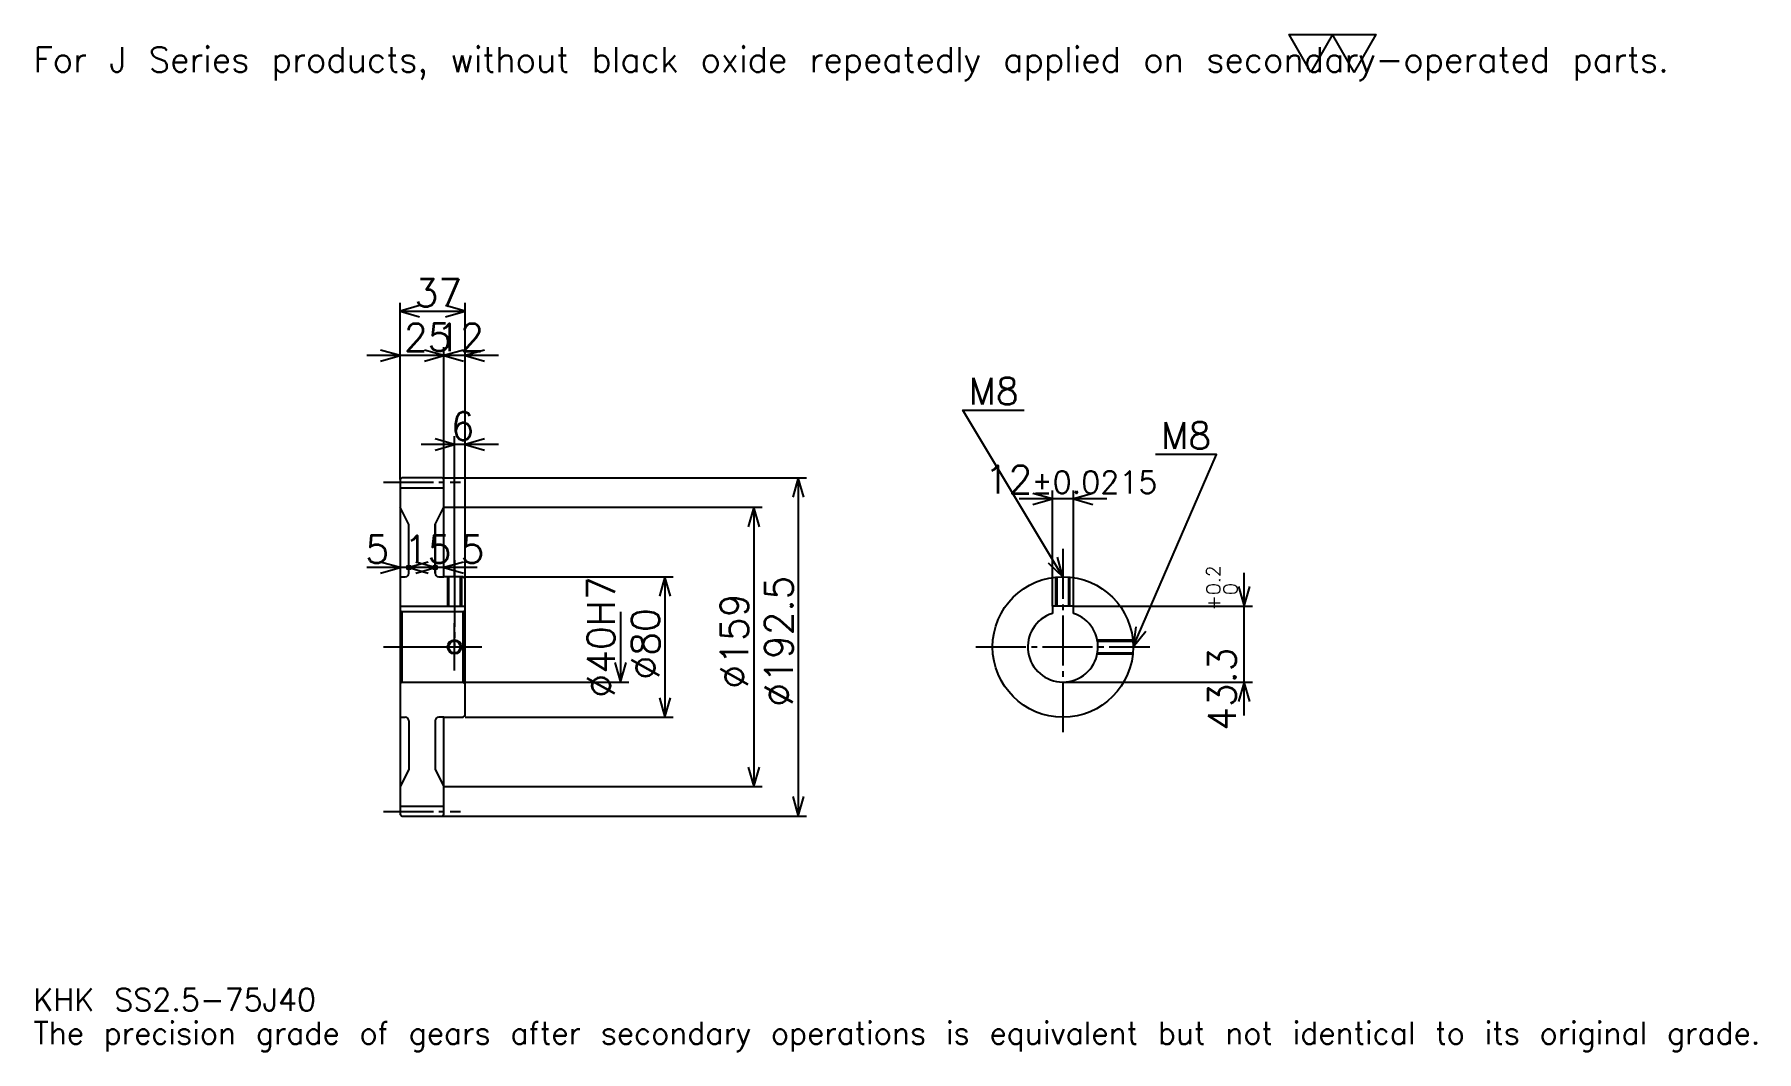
# Model space of a CAD drawing. Extents: x 32 to 1013, y 12 to 591.
import ezdxf

# ---------------------------------------------------------------- set-up
doc = ezdxf.new("R2010")
doc.units = 0
doc.linetypes.add('DASHDOT', pattern=[37.945945, 28.459459, -3.162162, 3.162162, -3.162162])
doc.layers.get('0').update_dxf_attribs({"linetype": 'CONTINUOUS'})
doc.layers.add('DASHDOT', color=6, linetype='DASHDOT')
doc.styles.add('KANJI', font='TXT', dxfattribs={"bigfont": 'BIGFONT'})

msp = doc.modelspace()

# ---------------------------------------------------------------- linework, layer by layer
at = {"color": 5}
for p, q in [((240.324326, 338.155396), (240.324326, 437.763519)), ((240.324326, 433.020264), (277.324341, 433.020264)), ((277.324341, 338.155396), (277.324341, 437.763519)), ((265.324341, 338.155396), (265.324341, 412.466217)), ((284.297302, 407.722961), (221.351349, 407.722961)), ((296.297302, 407.722961), (246.351349, 407.722961)), ((296.297302, 357.128387), (252.351349, 357.128387)), ((271.324341, 338.155396), (271.324341, 361.871643)), ((240.324326, 337.155396), (240.324326, 338.155396)), ((264.324341, 338.155396), (277.324341, 338.155396)), ((265.324341, 337.155396), (265.324341, 338.155396)), ((271.324341, 281.905396), (271.324341, 338.155396)), ((271.324341, 281.905396), (271.324341, 338.155396)), ((277.324341, 338.155396), (471.797302, 338.155396)), ((277.324341, 280.905396), (277.324341, 338.155396)), ((467.054077, 338.155396), (467.054077, 145.655411)), ((642.702698, 326.17569), (592.756775, 326.17569)), ((611.729736, 265.205414), (611.729736, 330.918915)), ((623.729736, 265.205414), (623.729736, 330.918915)), ((265.324341, 321.405396), (277.324341, 321.405396)), ((277.324341, 321.405396), (446.5, 321.405396)), ((441.756775, 321.405396), (441.756775, 162.405411)), ((264.297302, 287.067566), (221.351349, 287.067566)), ((279.297302, 287.067566), (226.351349, 287.067566)), ((284.297302, 287.067566), (241.351349, 287.067566)), ((277.324341, 281.905396), (395.905396, 281.905396)), ((391.16217, 281.905396), (391.16217, 201.905411)), ((720.972961, 202.932434), (720.972961, 284.178375)), ((623.729736, 265.205414), (725.716187, 265.205414)), ((365.864868, 261.905396), (365.864868, 221.905411)), ((277.324341, 221.905411), (370.608093, 221.905411)), ((617.729736, 221.905411), (725.716187, 221.905411)), ((277.324341, 201.905411), (395.905396, 201.905411)), ((265.324341, 162.405411), (277.324341, 162.405411)), ((277.324341, 162.405411), (446.5, 162.405411)), ((264.324341, 145.655411), (277.324341, 145.655411)), ((277.324341, 145.655411), (471.797302, 145.655411))]:
    msp.add_line(p, q, dxfattribs=at)
at = {"color": 4}
for p, q in [((240.324326, 332.530396), (265.324341, 332.530396)), ((260.324341, 311.592346), (260.324341, 283.905396)), ((240.324326, 281.905396), (243.324326, 281.905396)), ((262.324341, 281.905396), (265.324341, 281.905396)), ((240.324326, 265.205414), (277.324341, 265.205414)), ((277.324341, 262.905396), (276.324341, 261.905396)), ((240.324326, 220.905411), (241.324326, 221.905411)), ((277.324341, 220.905411), (276.324341, 221.905411)), ((240.324326, 201.905411), (243.324326, 201.905411)), ((260.324341, 199.905411), (260.324341, 172.21846)), ((265.324341, 201.905411), (262.324341, 201.905411)), ((240.324326, 151.280411), (265.324341, 151.280411))]:
    msp.add_line(p, q, dxfattribs=at)
at = {"color": 7}
msp.add_lwpolyline([(758.918945, 569.189209), (746.586487, 590.56543), (795.91626, 590.56543), (783.583801, 569.189209), (771.251404, 590.56543), (758.918945, 569.189209)], dxfattribs=at)
at = {"color": 5}
for points in [[(251.391891, 436.182434), (240.324326, 433.020264), (251.391891, 429.858124)], [(266.256744, 429.858124), (277.324341, 433.020264), (266.256744, 436.182434)], [(229.25676, 404.560822), (240.324326, 407.722961), (229.25676, 410.885132)], [(254.25676, 404.560822), (265.324341, 407.722961), (254.25676, 410.885132)], [(276.391907, 410.885132), (265.324341, 407.722961), (276.391907, 404.560822)], [(288.391907, 410.885132), (277.324341, 407.722961), (288.391907, 404.560822)], [(617.729736, 281.905396), (560.810791, 376.770264), (595.594604, 376.770264)], [(260.256744, 353.966217), (271.324341, 357.128387), (260.256744, 360.290558)], [(288.391907, 360.290558), (277.324341, 357.128387), (288.391907, 353.966217)], [(657.729736, 241.905411), (705.16217, 351.472961), (670.378357, 351.472961)], [(470.216217, 327.08783), (467.054077, 338.155396), (463.891907, 327.08783)], [(600.66217, 323.013519), (611.729736, 326.17569), (600.66217, 329.33783)], [(634.797302, 329.33783), (623.729736, 326.17569), (634.797302, 323.013519)], [(444.918915, 310.33783), (441.756775, 321.405396), (438.594604, 310.33783)], [(229.25676, 283.905396), (240.324326, 287.067566), (229.25676, 290.229736)], [(245.324326, 287.067566), (244.375671, 288.016235), (246.27298, 288.016235), (246.27298, 286.118927), (244.375671, 286.118927), (244.375671, 288.016235), (245.324326, 287.067566), (246.27298, 286.118927), (246.27298, 288.016235), (245.324326, 287.067566)], [(256.391907, 290.229736), (245.324326, 287.067566), (256.391907, 283.905396)], [(249.25676, 283.905396), (260.324341, 287.067566), (249.25676, 290.229736)], [(260.324341, 287.067566), (259.375671, 288.016235), (261.27298, 288.016235), (261.27298, 286.118927), (259.375671, 286.118927), (259.375671, 288.016235), (260.324341, 287.067566), (261.27298, 286.118927), (261.27298, 288.016235), (260.324341, 287.067566)], [(276.391907, 290.229736), (265.324341, 287.067566), (276.391907, 283.905396)], [(609.323975, 289.76886), (617.729736, 281.905396), (614.747009, 293.022705)], [(394.32431, 270.83783), (391.16217, 281.905396), (388, 270.83783)], [(717.810791, 276.27298), (720.972961, 265.205414), (724.135132, 276.27298)], [(659.22467, 253.318359), (657.729736, 241.905411), (665.028503, 250.805847)], [(362.702698, 232.972977), (365.864868, 221.905411), (369.027039, 232.972977)], [(724.135132, 210.837845), (720.972961, 221.905411), (717.810791, 210.837845)], [(388, 212.972977), (391.16217, 201.905411), (394.32431, 212.972977)], [(438.594604, 173.472977), (441.756775, 162.405411), (444.918915, 173.472977)], [(463.891907, 156.722977), (467.054077, 145.655411), (470.216217, 156.722977)]]:
    msp.add_lwpolyline(points, dxfattribs=at)
at = {"color": 4}
for points in [[(265.324341, 337.155396), (264.324341, 338.155396), (241.324326, 338.155396), (240.324326, 337.155396), (240.324326, 220.905411)], [(240.324326, 220.905411), (240.324326, 146.655411), (241.324326, 145.655411), (264.324341, 145.655411), (265.324341, 146.655411), (265.324341, 201.905411), (276.324341, 201.905411), (277.324341, 202.905411), (277.324341, 280.905396), (276.324341, 281.905396), (265.324341, 281.905396), (265.324341, 337.155396)], [(245.324326, 283.905396), (245.324326, 311.592346), (240.324326, 321.405396)], [(260.324341, 283.905396), (260.324341, 311.592346), (265.324341, 321.405396)], [(267.324341, 281.905396), (267.324341, 265.205414)], [(267.999329, 281.905396), (267.999329, 265.205414)], [(274.649323, 281.905396), (274.649323, 265.205414)], [(275.324341, 281.905396), (275.324341, 265.205414)], [(613.729736, 265.205414), (613.729736, 281.704895)], [(614.404724, 265.205414), (614.404724, 281.766968)], [(621.054749, 265.205414), (621.054749, 281.766968)], [(621.729736, 265.205414), (621.729736, 281.704895)], [(623.729736, 260.984192), (623.729736, 265.205414), (611.729736, 265.205414), (611.729736, 260.984192)], [(240.324326, 262.905396), (241.324326, 261.905396), (241.324326, 221.905411), (276.324341, 221.905411), (276.324341, 261.905396), (241.324326, 261.905396)], [(637.325623, 245.905411), (657.529236, 245.905411)], [(637.451416, 245.230408), (657.591309, 245.230408)], [(637.325623, 237.905411), (657.529236, 237.905411)], [(637.451416, 238.580414), (657.591309, 238.580414)], [(245.324326, 199.905411), (245.324326, 172.21846), (240.324326, 162.405411)], [(260.324341, 199.905411), (260.324341, 172.21846), (265.324341, 162.405411)]]:
    msp.add_lwpolyline(points, dxfattribs=at)
for centre, radius in [((617.729736, 241.905411), 40), ((271.324341, 241.905411), 3.325)]:
    msp.add_circle(centre, radius, dxfattribs=at)
at = {"color": 7}
msp.add_circle((271.324341, 241.905411), 4, dxfattribs=at)
at = {"color": 4}
for centre, radius, start, end in [((243.324326, 283.905396), 2, 270, 0), ((262.324341, 283.905396), 2, 180, 270), ((617.729736, 241.905411), 20, 107.457602748, 72.542397252), ((243.324326, 199.905411), 2, 0, 90), ((262.324341, 199.905411), 2, 90, 180)]:
    msp.add_arc(centre, radius, start, end, dxfattribs=at)
at = {"layer": 'DASHDOT', "color": 7}
for p, q in [((230.837845, 335.655396), (274.810822, 335.655396)), ((617.729736, 297.716217), (617.729736, 192.418915)), ((271.324341, 281.905396), (271.324341, 241.905411)), ((230.837845, 241.905411), (286.810822, 241.905411)), ((568.243225, 241.905411), (667.216248, 241.905411)), ((230.837845, 148.155411), (274.810822, 148.155411))]:
    msp.add_line(p, q, dxfattribs=at)
for points in [[(271.324341, 291.391907), (271.324341, 255.718918)], [(271.324341, 228.41893), (271.324341, 255.391891)], [(257.83783, 241.905411), (284.810822, 241.905411)]]:
    msp.add_lwpolyline(points, dxfattribs=at)

# ---------------------------------------------------------------- texts
at = {"color": 7, "style": 'KANJI'}
for s, height, p in [('For J Series products, without black oxide repeatedly applied on secondary-operated parts.', 14.22973, (31.621622, 569.189209)), ('37', 15.810811, (248.547302, 435.549988)), ('25', 15.810811, (242.547302, 410.252686)), ('12', 15.810811, (261.047302, 410.252686)), ('M8', 15.178379, (563.972961, 379.932434)), ('6', 15.810811, (269.185822, 359.658112)), ('M8', 15.178379, (673.540527, 354.635132)), ('12', 15.810811, (573.234985, 329.33783)), ('%%p0.0215', 12.648649, (599.953308, 329.33783)), ('5', 15.810811, (220.560806, 289.59729)), ('15', 15.810811, (242.547302, 289.59729)), ('5', 15.810811, (274.810822, 289.59729)), ('KHK SS2.5-75J40', 12.648649, (31.621622, 34.783783)), ('The precision grade of gears after secondary operations is equivalent but not identical to its original grade.', 12.648649, (31.621622, 15.810811))]:
    msp.add_text(s, height=height, dxfattribs=at).set_placement(p)
for s, height, p in [('0.2', 7.905405, (707.375671, 271.432617)), ('%%c40H7', 15.810811, (362.702698, 213.05069)), ('%%c192.5', 15.810811, (463.891907, 207.91217)), ('0', 7.905405, (717.178345, 271.432617)), ('%%c159', 15.810811, (438.594604, 218.189194)), ('+', 7.905405, (707.375671, 262.578583)), ('%%c80', 15.810811, (388, 223.327713)), ('43.3', 15.810811, (716.229675, 194.143127))]:
    msp.add_text(s, height=height, rotation=90, dxfattribs=at).set_placement(p)

doc.saveas('drawing.dxf')
